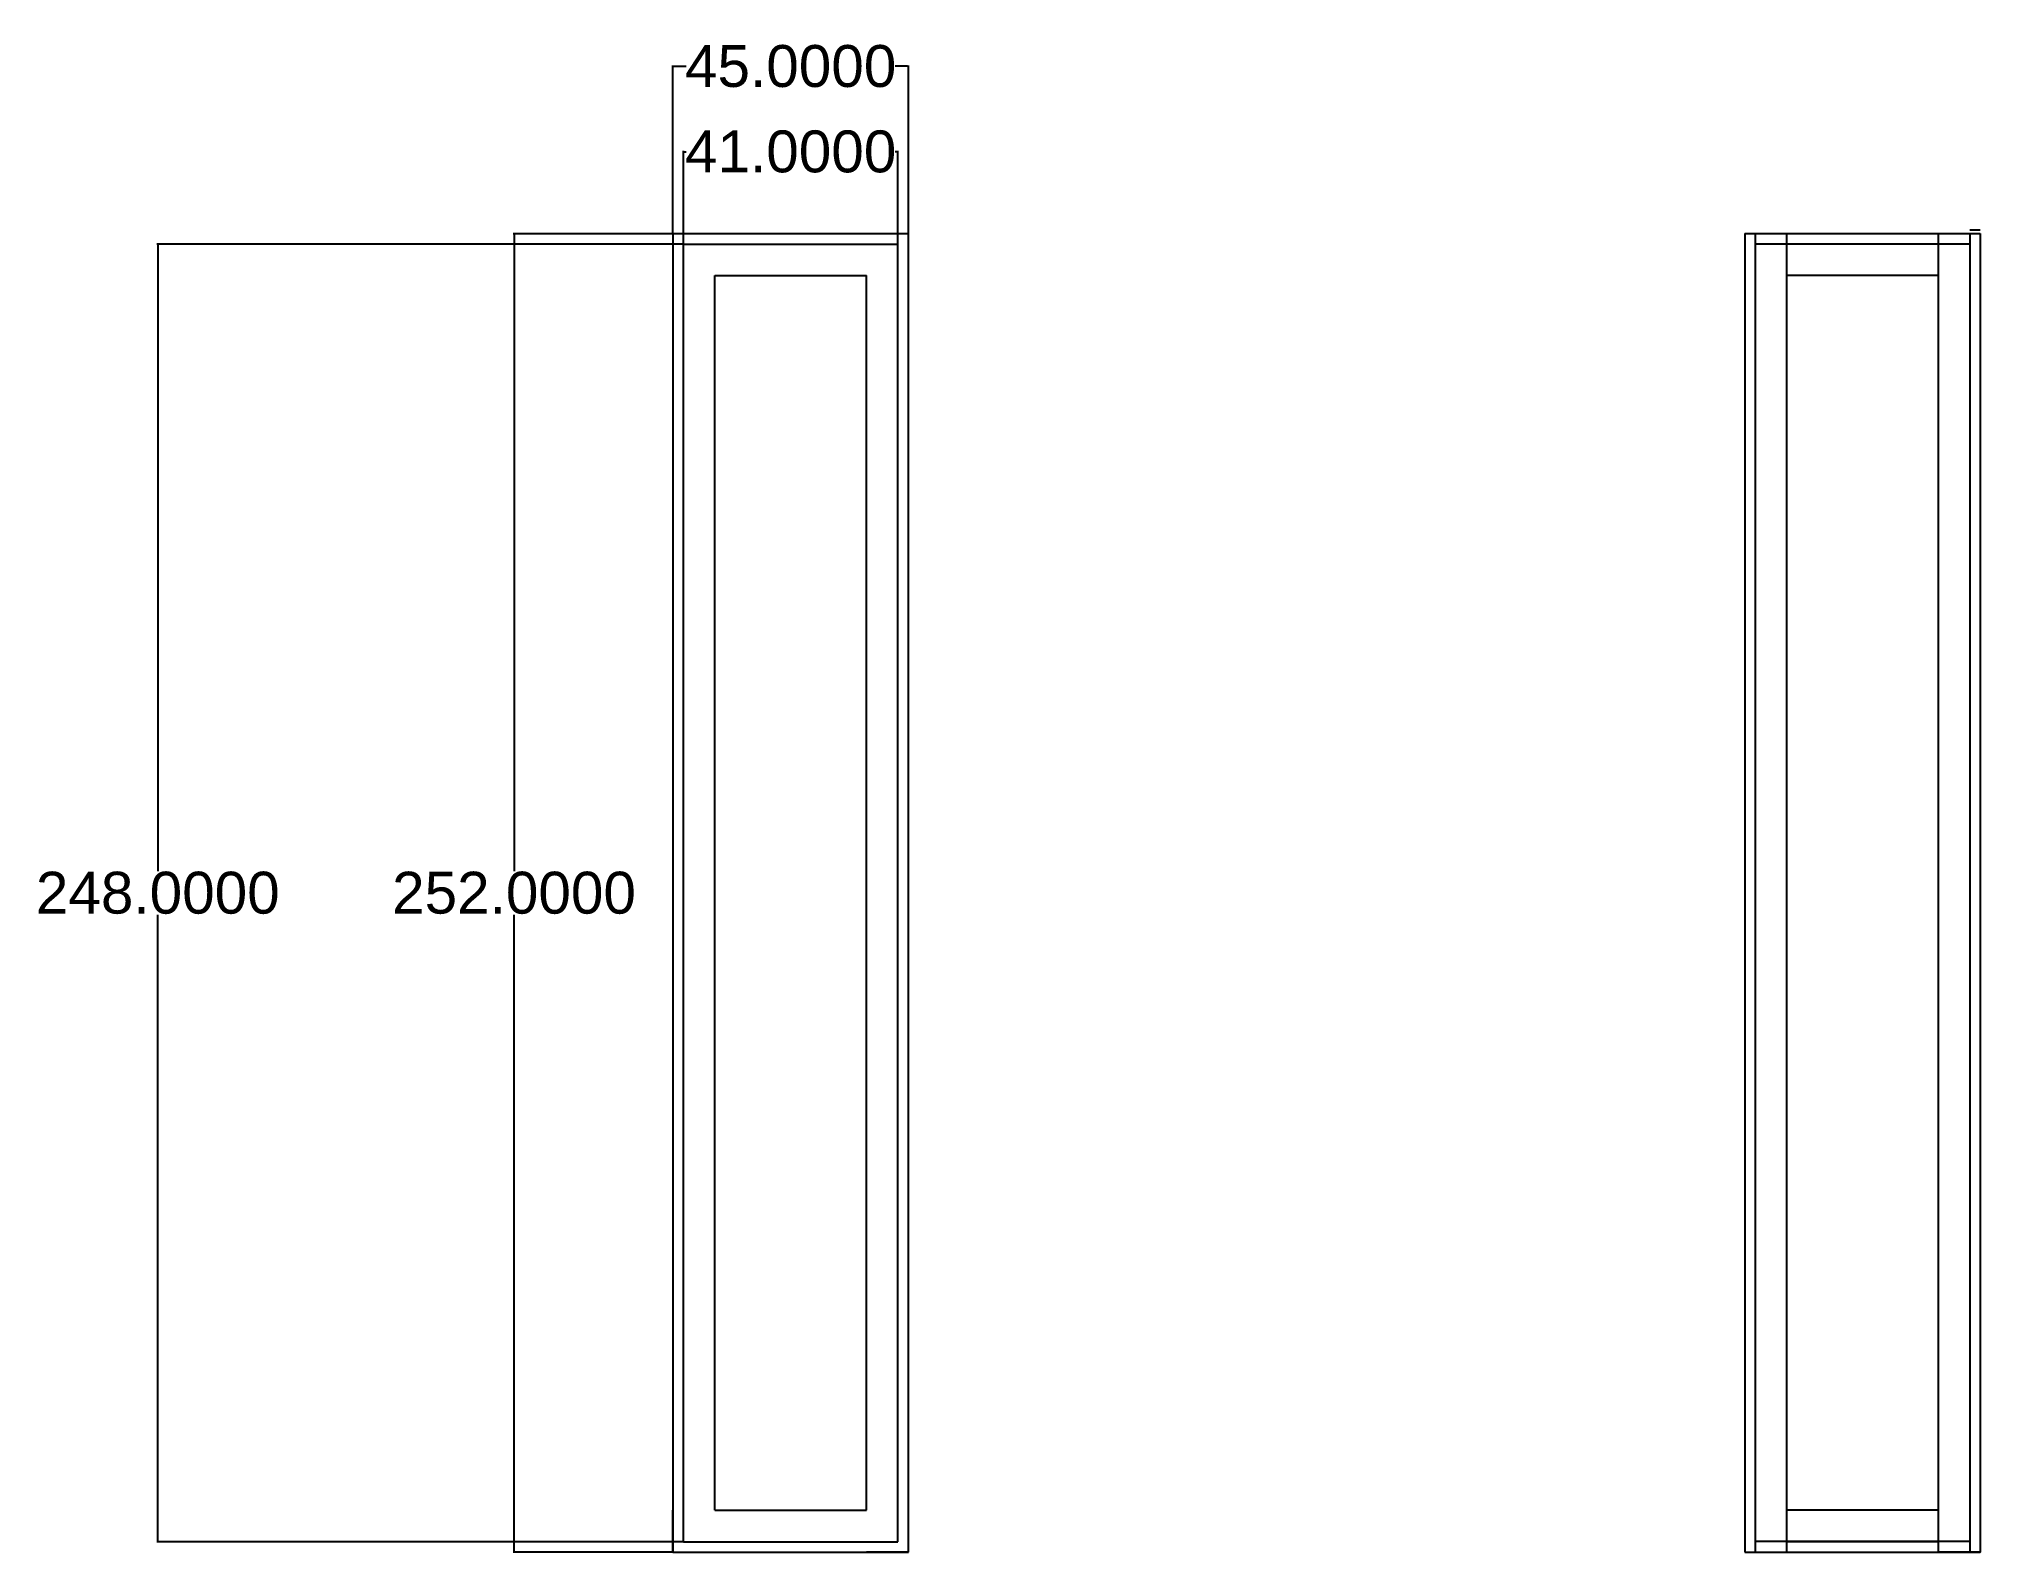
# Model space of a CAD drawing. Header units: inches. Extents: x 67 to 438, y 439 to 728.
import ezdxf

# ---------------------------------------------------------------- set-up
doc = ezdxf.new("R2010")
doc.units = ezdxf.units.IN
doc.header["$MEASUREMENT"] = 0
doc.layers.add('Dimensiuni', color=7, linetype='Continuous')
doc.layers.add('Usi', color=221, linetype='Continuous')
doc.styles.get("Standard").update_dxf_attribs({"font": 'arial.ttf'})
doc.dimstyles.get("Standard").update_dxf_attribs({"dimtxt": 8, "dimasz": 0.18, "dimexe": 0.18, "dimexo": 0.0625, "dimgap": 0.09, "dimtad": 0, "dimtih": 1, "dimtoh": 1, "dimdec": 4, "dimzin": 0, "dimdsep": 46, "dimtxsty": 'Standard', "dimcen": 0.09, "dimadec": 0, "dimazin": 0, "dimtfac": 1, "dimtdec": 4, "dimtofl": 0, "dimtmove": 0, "dimatfit": 3, "dimfxl": 1, "dimtolj": 1, "dimtzin": 0, "dimarcsym": 0})

# ---------------------------------------------------------------- blocks, each defined once
blk = doc.blocks.new('*D2')
at = {"layer": 'Defpoints', "color": 0, "transparency": 16777216}
for p in [(187.88, 691.03), (157.5, 439.03), (187.88, 439.03)]:
    blk.add_point(p, dxfattribs=at)
at = {"layer": 'Dimensiuni', "color": 0, "lineweight": -2, "transparency": 16777216}
for p, q in [((187.82, 691.03), (157.32, 691.03)), ((157.5, 690.85), (157.5, 569.21)), ((157.5, 439.21), (157.5, 560.86)), ((187.82, 439.03), (157.32, 439.03))]:
    blk.add_line(p, q, dxfattribs=at)
at = {"layer": 'Dimensiuni', "color": 0, "transparency": 16777216}
for points in [[(157.47, 690.85), (157.53, 690.85), (157.5, 691.03)], [(157.47, 439.21), (157.53, 439.21), (157.5, 439.03)]]:
    blk.add_solid(points, dxfattribs=at)
at = {"layer": 'Dimensiuni', "color": 0, "transparency": 16777216, "insert": (157.5, 565.03), "char_height": 8, "attachment_point": 5}
blk.add_mtext('\\A1;252.0000', dxfattribs=at)
blk = doc.blocks.new('*D3')
at = {"layer": 'Defpoints', "color": 0, "transparency": 16777216}
for p in [(89.41, 689.03), (189.88, 689.03), (189.88, 441.03)]:
    blk.add_point(p, dxfattribs=at)
at = {"layer": 'Dimensiuni', "color": 0, "lineweight": -2, "transparency": 16777216}
for p, q in [((189.82, 689.03), (89.23, 689.03)), ((89.41, 688.85), (89.41, 569.21)), ((89.41, 441.21), (89.41, 560.86)), ((189.82, 441.03), (89.23, 441.03))]:
    blk.add_line(p, q, dxfattribs=at)
at = {"layer": 'Dimensiuni', "color": 0, "transparency": 16777216}
for points in [[(89.38, 688.85), (89.44, 688.85), (89.41, 689.03)], [(89.38, 441.21), (89.44, 441.21), (89.41, 441.03)]]:
    blk.add_solid(points, dxfattribs=at)
at = {"layer": 'Dimensiuni', "color": 0, "transparency": 16777216, "insert": (89.41, 565.03), "char_height": 8, "attachment_point": 5}
blk.add_mtext('\\A1;248.0000', dxfattribs=at)
blk = doc.blocks.new('*D4')
at = {"layer": 'Defpoints', "color": 0, "transparency": 16777216}
for p in [(232.88, 723.04), (187.88, 691.03), (232.88, 691.03)]:
    blk.add_point(p, dxfattribs=at)
at = {"layer": 'Dimensiuni', "color": 0, "lineweight": -2, "transparency": 16777216}
for p, q in [((187.88, 691.1), (187.88, 723.22)), ((188.06, 723.04), (190.43, 723.04)), ((232.7, 723.04), (230.33, 723.04)), ((232.88, 691.1), (232.88, 723.22))]:
    blk.add_line(p, q, dxfattribs=at)
at = {"layer": 'Dimensiuni', "color": 0, "transparency": 16777216}
for points in [[(188.06, 723.07), (188.06, 723.01), (187.88, 723.04)], [(232.7, 723.07), (232.7, 723.01), (232.88, 723.04)]]:
    blk.add_solid(points, dxfattribs=at)
at = {"layer": 'Dimensiuni', "color": 0, "transparency": 16777216, "insert": (210.38, 723.04), "char_height": 8, "attachment_point": 5}
blk.add_mtext('\\A1;45.0000', dxfattribs=at)
blk = doc.blocks.new('*D5')
at = {"layer": 'Defpoints', "color": 0, "transparency": 16777216}
for p in [(230.88, 706.72), (189.88, 689.03), (230.88, 689.03)]:
    blk.add_point(p, dxfattribs=at)
at = {"layer": 'Dimensiuni', "color": 0, "lineweight": -2, "transparency": 16777216}
for p, q in [((189.88, 689.1), (189.88, 706.9)), ((190.06, 706.72), (190.43, 706.72)), ((230.7, 706.72), (230.33, 706.72)), ((230.88, 689.1), (230.88, 706.9))]:
    blk.add_line(p, q, dxfattribs=at)
at = {"layer": 'Dimensiuni', "color": 0, "transparency": 16777216}
for points in [[(190.06, 706.75), (190.06, 706.69), (189.88, 706.72)], [(230.7, 706.75), (230.7, 706.69), (230.88, 706.72)]]:
    blk.add_solid(points, dxfattribs=at)
at = {"layer": 'Dimensiuni', "color": 0, "transparency": 16777216, "insert": (210.38, 706.72), "char_height": 8, "attachment_point": 5}
blk.add_mtext('\\A1;41.0000', dxfattribs=at)

msp = doc.modelspace()

# ---------------------------------------------------------------- linework, layer by layer
at = {"layer": 'Usi'}
for p, q in [((232.87847, 691.03343), (187.87847, 691.03343)), ((187.87847, 691.03343), (187.87847, 439.03343)), ((187.87847, 691.03343), (187.87847, 689.03343)), ((232.87847, 439.03343), (232.87847, 691.03343)), ((232.87847, 439.03343), (232.87847, 691.03343)), ((437.7523, 691.69071, -9.94294), (435.7523, 691.69071, -9.94294)), ((187.87847, 689.03343), (187.87847, 683.03343)), ((189.87847, 441.03343), (189.87847, 689.03343)), ((189.87847, 689.03343), (230.87847, 689.03343)), ((230.87847, 441.03343), (230.87847, 689.03343)), ((435.7523, 689.05604, -6.11828), (394.7523, 689.05604, -6.11828)), ((195.87847, 447.03343), (195.87847, 683.03343)), ((195.87847, 683.03343), (224.87847, 683.03343)), ((224.87847, 447.03343), (224.87847, 683.03343)), ((429.7523, 683.05604, 4.54673), (400.7523, 683.05604, 4.54673)), ((187.87847, 441.03343), (187.87847, 447.03343)), ((195.87847, 447.03343), (224.87847, 447.03343)), ((429.7523, 447.05604, 4.54673), (400.7523, 447.05604, 4.54673)), ((429.7523, 447.05604, 4.54673), (400.7523, 447.05604, 4.54673)), ((187.87847, 439.03343), (187.87847, 441.03343)), ((187.87847, 439.03343), (232.87847, 439.03343)), ((187.87847, 439.03343), (189.87847, 439.03343)), ((189.87847, 441.03343), (230.87847, 441.03343)), ((189.87847, 439.03343), (195.87847, 439.03343)), ((230.87847, 439.03343), (224.87847, 439.03343)), ((232.87847, 439.03343), (230.87847, 439.03343)), ((435.7523, 441.05604, -6.11828), (394.7523, 441.05604, -6.11828))]:
    msp.add_line(p, q, dxfattribs=at)
at = {"layer": 'Usi', "extrusion": (0, 1, -1.83697e-16)}
for p, q in [((392.7523, 691.05604, -10.23821), (437.7523, 691.05604, -10.23821)), ((429.7523, 441.05604, -6.11828), (400.7523, 441.05604, -6.11828)), ((429.7523, 441.05604, -6.11828), (400.7523, 441.05604, -6.11828)), ((400.7523, 441.05604, -6.11828), (429.7523, 441.05604, -6.11828)), ((429.7523, 441.05604, -6.11828), (429.7523, 441.05604, -6.11828))]:
    msp.add_line(p, q, dxfattribs=at)
at = {"layer": 'Usi', "elevation": -10.23821}
msp.add_lwpolyline([(392.7523, 439.05604), (437.7523, 439.05604), (435.7523, 439.05604), (429.7523, 439.05604)], dxfattribs=at)
at = {"layer": 'Usi', "extrusion": (1, 7.13806e-32, 3.88578e-16)}
for centre in [(565.05604, -68.85885, 392.7523), (565.05604, -68.85885, 394.7523), (565.05604, -68.85885, 394.7523), (565.05604, -68.85885, 400.7523), (565.05604, -68.85885, 400.7523), (565.05604, -68.85885, 429.7523), (565.05604, -68.85885, 435.7523), (565.05604, -68.85885, 437.7523)]:
    msp.add_arc(centre, 138.96898, 24.9498795, 155.0501205, dxfattribs=at)

# ---------------------------------------------------------------- dimensions: what is measured, and where the dimension line sits
at = {"layer": 'Dimensiuni'}
for base, p1, p2, picture, middle in [((232.87847, 723.04021), (187.87847, 691.03343), (232.87847, 691.03343), '*D4', (210.37847, 723.04021)), ((230.87847, 706.71857), (189.87847, 689.03343), (230.87847, 689.03343), '*D5', (210.37847, 706.71857))]:
    dim = msp.add_linear_dim(base=base, p1=p1, p2=p2, dimstyle='Standard', dxfattribs=at)
    dim.commit()
    dim.dimension.update_dxf_attribs({"geometry": picture, "text_midpoint": middle})
for base, p1, p2, picture, middle in [((157.49717, 439.03343), (187.87847, 691.03343), (187.87847, 439.03343), '*D2', (157.49717, 565.03343)), ((89.41177, 689.03343), (189.87847, 441.03343), (189.87847, 689.03343), '*D3', (89.41177, 565.03343))]:
    dim = msp.add_linear_dim(base=base, p1=p1, p2=p2, angle=90, dimstyle='Standard', dxfattribs=at)
    dim.commit()
    dim.dimension.update_dxf_attribs({"geometry": picture, "text_midpoint": middle})

doc.saveas('drawing.dxf')
